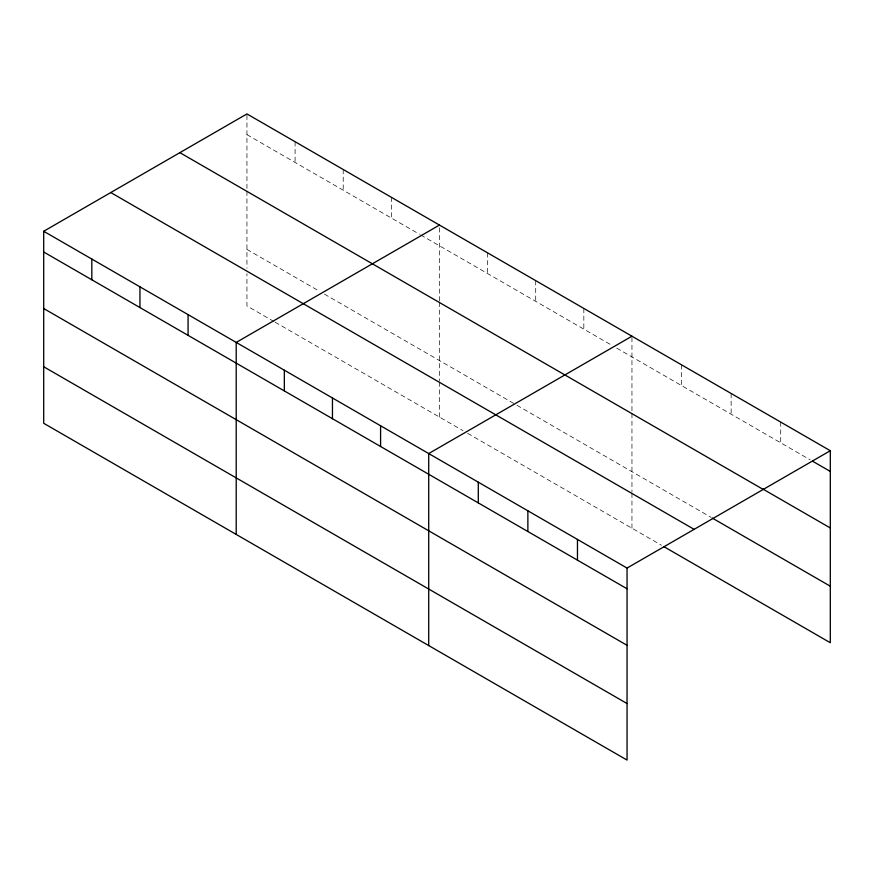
<?xml version="1.0" encoding="UTF-8"?>
<svg xmlns="http://www.w3.org/2000/svg" width="874" height="874" viewBox="0 0 874 874"><rect width="100%" height="100%" fill="white"/><g stroke="black" fill="none" stroke-linecap="round" stroke-linejoin="round"><path stroke-width="0.66" stroke-dasharray="4.37 3.28" d="M246.949 188.478L246.949 113.926M439.458 300.962L439.458 225.066M631.957 410.758L631.957 336.217M246.949 134.651L419.498 234.265M420.678 234.942L612.008 345.405M616.705 348.125L810.231 459.855M246.949 249.407L319.731 291.424M324.429 294.134L515.758 404.596M516.927 405.274L711.065 517.353M273.955 321.523L246.949 305.933L246.949 273.628M275.124 322.2L462.936 430.631M467.634 433.34L661.476 545.256M780.711 422.098L780.711 442.812M731.134 393.464L731.134 414.189M681.545 364.84L681.545 385.554M631.957 413.457L631.957 491.876M631.957 493.22L631.957 528.213M583.832 308.424L583.832 329.148M535.707 280.641L535.707 301.355M487.583 252.859L487.583 273.573M439.458 302.317L439.458 380.736M439.458 382.08L439.458 417.073M391.334 197.284L391.334 218.008M343.209 169.501L343.209 190.215M295.084 141.719L295.084 162.433M246.949 191.166L246.949 268.252"/><path stroke-width="1.31" d="M43.7 231.271L627.051 568.067L627.051 760.074L43.7 423.278L43.7 231.271L246.949 113.926L830.3 450.722L830.3 642.729L663.836 546.621M439.458 225.066L236.209 342.422L236.209 534.418M631.957 336.217L428.708 453.562L428.708 645.558M627.051 568.067L830.3 450.722M812.591 461.21L830.3 471.436M763.002 489.112L830.3 527.962M179.88 152.655L763.231 489.451M712.244 518.042L830.3 586.203M110.769 192.553L694.12 529.349M43.7 251.996L627.051 588.781M43.7 308.522L627.051 645.307M43.7 366.752L627.051 703.548M577.463 539.444L577.463 560.158M527.874 510.809L527.874 531.534M478.297 482.186L478.297 502.9M380.583 425.769L380.583 446.494M332.459 397.987L332.459 418.712M284.334 370.205L284.334 390.918M188.074 314.629L188.074 335.354M139.949 286.847L139.949 307.561M91.825 259.065L91.825 279.778"/></g></svg>
